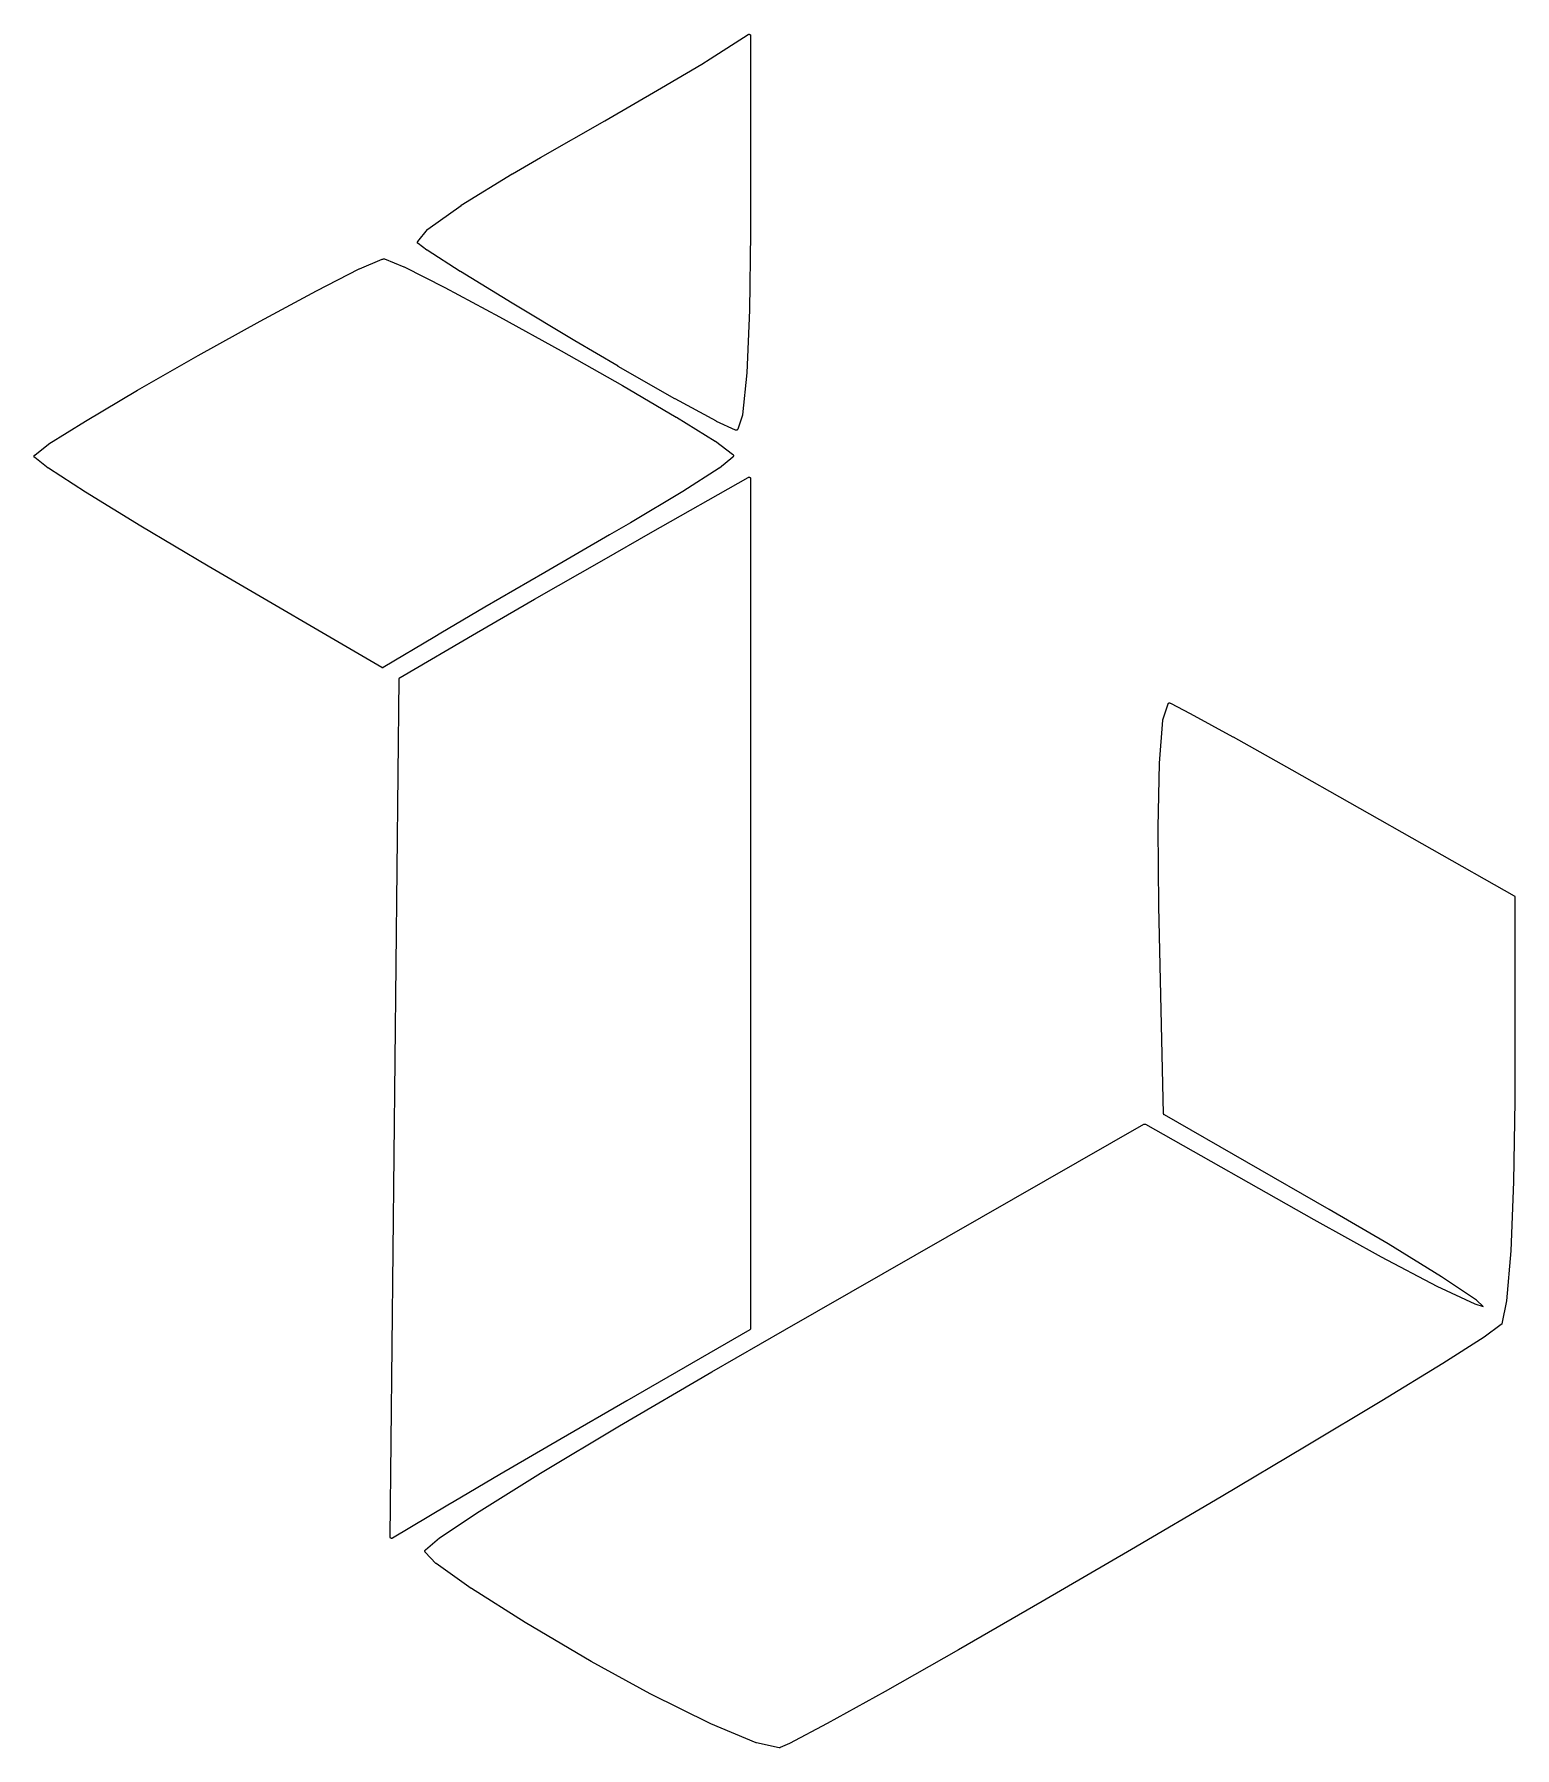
# Model space of a CAD drawing. Header units: inches. Extents: x 37 to 422, y 22 to 313.
# Drawn here: x 317.61 to 332.37, y 247.85 to 264.94 of the extents above; entities that cross this region are included whole.
import ezdxf

# ---------------------------------------------------------------- set-up
doc = ezdxf.new("R2010")
doc.units = ezdxf.units.IN
doc.header["$MEASUREMENT"] = 0
doc.layers.add('Etching', color=142, linetype='Continuous')

msp = doc.modelspace()

# ---------------------------------------------------------------- linework, layer by layer
at = {"layer": 'Etching', "linetype": 'Continuous'}
for p, q in [((324.343, 264.693), (324.724, 264.936)), ((324.724, 264.937), (324.727, 264.938)), ((324.724, 264.936), (324.724, 264.937)), ((324.724, 264.937), (324.724, 264.937)), ((324.727, 264.938), (324.727, 264.939)), ((324.727, 264.939), (324.727, 264.939)), ((324.727, 264.939), (324.73, 264.939)), ((324.73, 264.939), (324.73, 264.939)), ((324.73, 264.939), (324.733, 264.939)), ((324.733, 264.939), (324.733, 264.939)), ((324.733, 264.939), (324.736, 264.938)), ((324.733, 264.939), (324.733, 264.939)), ((324.736, 264.938), (324.739, 264.937)), ((324.739, 264.937), (324.739, 264.937)), ((324.739, 264.937), (324.739, 264.937)), ((324.739, 264.937), (324.742, 264.936)), ((324.742, 264.936), (324.742, 264.934)), ((324.742, 264.934), (324.742, 264.934)), ((324.742, 264.934), (324.742, 264.933)), ((324.742, 264.933), (324.745, 264.932)), ((324.745, 264.932), (324.745, 264.93)), ((324.745, 264.93), (324.745, 264.929)), ((324.745, 264.929), (324.745, 264.929)), ((324.745, 264.929), (324.745, 264.927)), ((324.745, 264.927), (324.745, 264.924)), ((324.745, 264.924), (324.745, 264.924)), ((324.745, 264.924), (324.745, 264.924)), ((324.745, 264.924), (324.745, 262.957)), ((323.86, 264.405), (324.262, 264.642)), ((324.262, 264.642), (324.343, 264.693)), ((323.293, 264.076), (323.86, 264.405)), ((322.654, 263.711), (323.293, 264.076)), ((322.372, 263.548), (322.654, 263.711)), ((322.654, 263.711), (322.654, 263.711)), ((322.654, 263.711), (322.654, 263.711)), ((321.862, 263.233), (322.369, 263.548)), ((322.369, 263.548), (322.372, 263.548)), ((322.372, 263.548), (322.372, 263.548)), ((321.529, 262.995), (321.862, 263.232)), ((321.862, 263.232), (321.862, 263.233)), ((321.862, 263.233), (321.862, 263.233)), ((321.43, 262.873), (321.526, 262.992)), ((321.526, 262.993), (321.529, 262.995)), ((321.526, 262.992), (321.526, 262.993)), ((321.427, 262.87), (321.43, 262.872)), ((321.427, 262.869), (321.427, 262.87)), ((321.427, 262.867), (321.427, 262.869)), ((321.427, 262.869), (321.427, 262.869)), ((321.427, 262.865), (321.427, 262.867)), ((321.427, 262.864), (321.427, 262.865)), ((321.427, 262.863), (321.427, 262.864)), ((321.427, 262.862), (321.427, 262.863)), ((321.427, 262.86), (321.427, 262.862)), ((321.427, 262.859), (321.427, 262.86)), ((321.427, 262.858), (321.427, 262.859)), ((321.427, 262.857), (321.427, 262.858)), ((321.43, 262.855), (321.427, 262.857)), ((321.43, 262.872), (321.43, 262.873)), ((321.43, 262.854), (321.43, 262.855)), ((321.43, 262.853), (321.43, 262.854)), ((321.43, 262.854), (321.43, 262.854)), ((321.433, 262.851), (321.43, 262.853)), ((321.52, 262.787), (321.433, 262.851)), ((324.745, 262.957), (324.736, 262.188)), ((324.745, 262.957), (324.745, 262.957)), ((324.745, 262.957), (324.745, 262.957)), ((320.848, 262.6), (321.073, 262.696)), ((321.073, 262.696), (321.076, 262.697)), ((321.076, 262.697), (321.079, 262.697)), ((321.079, 262.697), (321.088, 262.698)), ((321.088, 262.698), (321.091, 262.698)), ((321.091, 262.698), (321.091, 262.699)), ((321.091, 262.699), (321.091, 262.698)), ((321.091, 262.698), (321.094, 262.698)), ((321.094, 262.698), (321.094, 262.698)), ((321.094, 262.698), (321.097, 262.698)), ((321.097, 262.698), (321.289, 262.62)), ((321.523, 262.786), (321.52, 262.787)), ((321.52, 262.787), (321.52, 262.787)), ((321.853, 262.573), (321.523, 262.786)), ((320.419, 262.381), (320.845, 262.599)), ((320.845, 262.599), (320.848, 262.6)), ((320.848, 262.6), (320.848, 262.6)), ((321.289, 262.62), (321.292, 262.62)), ((321.292, 262.62), (321.292, 262.62)), ((321.292, 262.62), (321.697, 262.415)), ((321.856, 262.573), (321.853, 262.573)), ((322.369, 262.258), (321.856, 262.573)), ((321.856, 262.573), (321.856, 262.573)), ((319.858, 262.079), (320.419, 262.381)), ((320.419, 262.381), (320.419, 262.381)), ((320.419, 262.381), (320.419, 262.381)), ((321.697, 262.415), (321.697, 262.415)), ((321.697, 262.415), (321.697, 262.415)), ((321.697, 262.415), (322.243, 262.122)), ((322.369, 262.257), (322.369, 262.258)), ((322.996, 261.881), (322.369, 262.257)), ((322.369, 262.257), (322.369, 262.257)), ((324.736, 262.187), (324.709, 261.562)), ((324.736, 262.188), (324.736, 262.188)), ((324.736, 262.188), (324.736, 262.187)), ((319.24, 261.735), (319.858, 262.079)), ((319.858, 262.079), (319.858, 262.079)), ((319.858, 262.079), (319.858, 262.079)), ((322.243, 262.122), (322.243, 262.122)), ((322.243, 262.122), (322.243, 262.122)), ((322.243, 262.122), (322.858, 261.782)), ((322.996, 261.88), (322.996, 261.881)), ((322.996, 261.881), (322.996, 261.881)), ((323.428, 261.628), (322.996, 261.88)), ((318.634, 261.39), (319.24, 261.735)), ((319.24, 261.735), (319.24, 261.735)), ((319.24, 261.735), (319.24, 261.735)), ((322.858, 261.782), (322.858, 261.782)), ((322.858, 261.782), (322.858, 261.782)), ((322.858, 261.782), (323.47, 261.435)), ((323.428, 261.627), (323.428, 261.628)), ((323.992, 261.303), (323.428, 261.627)), ((323.428, 261.627), (323.428, 261.627)), ((324.709, 261.561), (324.667, 261.144)), ((324.709, 261.562), (324.709, 261.561)), ((324.709, 261.561), (324.709, 261.561)), ((318.115, 261.082), (318.634, 261.39)), ((318.634, 261.39), (318.634, 261.39)), ((318.634, 261.39), (318.634, 261.39)), ((323.47, 261.435), (323.47, 261.435)), ((323.47, 261.435), (323.47, 261.435)), ((323.47, 261.435), (324.004, 261.121)), ((323.995, 261.303), (323.992, 261.303)), ((324.406, 261.079), (323.995, 261.303)), ((323.995, 261.303), (323.995, 261.303)), ((324.004, 261.121), (324.004, 261.121)), ((324.004, 261.121), (324.007, 261.121)), ((324.007, 261.121), (324.394, 260.88)), ((324.667, 261.141), (324.619, 261)), ((324.667, 261.144), (324.667, 261.143)), ((324.667, 261.143), (324.667, 261.141)), ((317.749, 260.853), (318.115, 261.082)), ((318.115, 261.082), (318.115, 261.082)), ((318.115, 261.082), (318.115, 261.082)), ((324.406, 261.078), (324.406, 261.079)), ((324.598, 260.991), (324.406, 261.078)), ((324.406, 261.078), (324.406, 261.078)), ((324.601, 260.99), (324.598, 260.991)), ((324.604, 260.99), (324.601, 260.99)), ((324.601, 260.99), (324.601, 260.99)), ((324.607, 260.99), (324.604, 260.99)), ((324.604, 260.99), (324.604, 260.989)), ((324.604, 260.989), (324.604, 260.99)), ((324.61, 260.991), (324.607, 260.99)), ((324.607, 260.99), (324.607, 260.99)), ((324.607, 260.99), (324.607, 260.99)), ((324.613, 260.991), (324.61, 260.991)), ((324.616, 260.995), (324.613, 260.994)), ((324.613, 260.994), (324.613, 260.992)), ((324.613, 260.992), (324.613, 260.992)), ((324.613, 260.992), (324.613, 260.991)), ((324.619, 261), (324.616, 260.998)), ((324.616, 260.998), (324.616, 260.996)), ((324.616, 260.996), (324.616, 260.995)), ((324.616, 260.995), (324.616, 260.995)), ((317.611, 260.742), (317.746, 260.852)), ((317.746, 260.852), (317.749, 260.853)), ((317.749, 260.853), (317.749, 260.853)), ((324.394, 260.88), (324.397, 260.88)), ((324.397, 260.88), (324.397, 260.88)), ((324.397, 260.88), (324.568, 260.752)), ((317.605, 260.738), (317.608, 260.74)), ((317.605, 260.736), (317.605, 260.738)), ((317.605, 260.738), (317.605, 260.738)), ((317.605, 260.738), (317.605, 260.738)), ((317.605, 260.733), (317.605, 260.736)), ((317.605, 260.73), (317.605, 260.733)), ((317.605, 260.733), (317.605, 260.733)), ((317.605, 260.733), (317.605, 260.733)), ((317.605, 260.728), (317.605, 260.73)), ((317.605, 260.727), (317.605, 260.728)), ((317.605, 260.728), (317.605, 260.728)), ((317.605, 260.725), (317.605, 260.727)), ((317.605, 260.723), (317.605, 260.725)), ((317.608, 260.721), (317.605, 260.723)), ((317.605, 260.723), (317.605, 260.723)), ((317.605, 260.723), (317.605, 260.723)), ((317.608, 260.74), (317.608, 260.742)), ((317.608, 260.742), (317.611, 260.742)), ((317.608, 260.719), (317.608, 260.721)), ((317.611, 260.719), (317.608, 260.719)), ((317.611, 260.742), (317.611, 260.742)), ((317.743, 260.613), (317.611, 260.719)), ((317.611, 260.719), (317.611, 260.719)), ((317.746, 260.613), (317.743, 260.613)), ((317.746, 260.612), (317.746, 260.613)), ((318.115, 260.372), (317.746, 260.612)), ((324.433, 260.612), (324.07, 260.38)), ((324.436, 260.613), (324.433, 260.612)), ((324.571, 260.723), (324.436, 260.613)), ((324.436, 260.613), (324.436, 260.613)), ((324.568, 260.752), (324.568, 260.751)), ((324.568, 260.751), (324.571, 260.751)), ((324.571, 260.751), (324.571, 260.75)), ((324.571, 260.75), (324.571, 260.749)), ((324.571, 260.749), (324.571, 260.747)), ((324.571, 260.747), (324.574, 260.746)), ((324.574, 260.724), (324.571, 260.723)), ((324.574, 260.746), (324.577, 260.74)), ((324.577, 260.73), (324.574, 260.728)), ((324.574, 260.728), (324.574, 260.727)), ((324.574, 260.727), (324.574, 260.726)), ((324.574, 260.726), (324.574, 260.725)), ((324.574, 260.725), (324.574, 260.724)), ((324.577, 260.74), (324.577, 260.738)), ((324.577, 260.738), (324.577, 260.736)), ((324.577, 260.736), (324.577, 260.736)), ((324.577, 260.736), (324.577, 260.735)), ((324.577, 260.735), (324.577, 260.733)), ((324.577, 260.733), (324.577, 260.731)), ((324.577, 260.731), (324.577, 260.73)), ((324.577, 260.73), (324.577, 260.73)), ((323.749, 259.967), (324.724, 260.52)), ((324.724, 260.52), (324.727, 260.521)), ((324.727, 260.521), (324.73, 260.522)), ((324.73, 260.522), (324.73, 260.522)), ((324.73, 260.522), (324.73, 260.522)), ((324.73, 260.522), (324.73, 260.522)), ((324.73, 260.522), (324.733, 260.522)), ((324.733, 260.522), (324.733, 260.522)), ((324.733, 260.522), (324.733, 260.522)), ((324.733, 260.522), (324.736, 260.521)), ((324.736, 260.521), (324.739, 260.52)), ((324.739, 260.52), (324.739, 260.52)), ((324.739, 260.52), (324.739, 260.52)), ((324.739, 260.52), (324.742, 260.519)), ((324.742, 260.519), (324.742, 260.517)), ((324.742, 260.517), (324.742, 260.517)), ((324.742, 260.517), (324.742, 260.517)), ((324.742, 260.517), (324.745, 260.515)), ((324.745, 260.515), (324.745, 260.512)), ((324.745, 260.512), (324.745, 260.512)), ((324.745, 260.512), (324.745, 260.512)), ((324.745, 260.512), (324.745, 260.51)), ((324.745, 260.51), (324.745, 260.507)), ((324.745, 260.507), (324.745, 252.03)), ((318.667, 260.034), (318.115, 260.372)), ((318.115, 260.372), (318.115, 260.372)), ((318.115, 260.372), (318.115, 260.372)), ((324.07, 260.38), (323.551, 260.067)), ((324.07, 260.38), (324.07, 260.38)), ((324.07, 260.38), (324.07, 260.38)), ((319.339, 259.635), (318.667, 260.034)), ((318.667, 260.034), (318.667, 260.034)), ((318.667, 260.034), (318.667, 260.034)), ((323.341, 259.946), (322.696, 259.572)), ((323.287, 259.702), (323.749, 259.967)), ((323.551, 260.067), (323.341, 259.946)), ((323.341, 259.946), (323.341, 259.946)), ((323.341, 259.946), (323.341, 259.946)), ((323.551, 260.067), (323.551, 260.067)), ((323.551, 260.067), (323.551, 260.067)), ((323.749, 259.967), (323.749, 259.967)), ((323.749, 259.967), (323.749, 259.967)), ((321.07, 258.623), (319.339, 259.635)), ((319.339, 259.635), (319.339, 259.635)), ((319.339, 259.635), (319.339, 259.635)), ((322.696, 259.572), (322.096, 259.224)), ((322.594, 259.305), (323.287, 259.702)), ((322.696, 259.572), (322.696, 259.572)), ((323.287, 259.702), (323.287, 259.702)), ((323.287, 259.702), (323.287, 259.702)), ((322.015, 258.969), (322.594, 259.305)), ((322.594, 259.305), (322.594, 259.305)), ((322.594, 259.305), (322.594, 259.305)), ((322.096, 259.224), (321.658, 258.966)), ((321.598, 258.931), (321.085, 258.623)), ((321.253, 258.525), (322.015, 258.969)), ((321.658, 258.966), (321.598, 258.931)), ((322.015, 258.969), (322.015, 258.969)), ((322.015, 258.969), (322.015, 258.969)), ((321.073, 258.622), (321.07, 258.623)), ((321.07, 258.623), (321.07, 258.623)), ((321.07, 258.623), (321.07, 258.623)), ((321.073, 258.621), (321.073, 258.622)), ((321.076, 258.621), (321.073, 258.621)), ((321.073, 258.621), (321.073, 258.621)), ((321.073, 258.621), (321.073, 258.621)), ((321.079, 258.621), (321.076, 258.621)), ((321.082, 258.622), (321.079, 258.621)), ((321.079, 258.621), (321.079, 258.621)), ((321.079, 258.621), (321.079, 258.621)), ((321.085, 258.623), (321.082, 258.622)), ((321.085, 258.623), (321.085, 258.623)), ((321.085, 258.623), (321.085, 258.623)), ((321.154, 249.953), (321.244, 258.512)), ((321.244, 258.514), (321.247, 258.516)), ((321.244, 258.512), (321.244, 258.514)), ((321.247, 258.519), (321.247, 258.521)), ((321.247, 258.521), (321.247, 258.521)), ((321.247, 258.521), (321.25, 258.521)), ((321.247, 258.517), (321.247, 258.519)), ((321.247, 258.516), (321.247, 258.517)), ((321.247, 258.517), (321.247, 258.517)), ((321.25, 258.523), (321.253, 258.525)), ((321.25, 258.521), (321.25, 258.523)), ((328.858, 258.102), (328.909, 258.26)), ((328.909, 258.264), (328.909, 258.265)), ((328.909, 258.265), (328.912, 258.265)), ((328.909, 258.263), (328.909, 258.264)), ((328.909, 258.261), (328.909, 258.263)), ((328.909, 258.26), (328.909, 258.261)), ((328.909, 258.26), (328.909, 258.26)), ((328.912, 258.267), (328.915, 258.268)), ((328.912, 258.265), (328.912, 258.267)), ((328.915, 258.268), (328.918, 258.269)), ((328.915, 258.268), (328.915, 258.268)), ((328.915, 258.268), (328.915, 258.268)), ((328.918, 258.269), (328.918, 258.27)), ((328.918, 258.27), (328.918, 258.27)), ((328.918, 258.27), (328.918, 258.27)), ((328.918, 258.27), (328.921, 258.27)), ((328.921, 258.27), (328.924, 258.27)), ((328.924, 258.27), (328.924, 258.27)), ((328.924, 258.27), (328.93, 258.269)), ((328.924, 258.27), (328.924, 258.27)), ((328.93, 258.269), (328.93, 258.268)), ((328.93, 258.268), (328.933, 258.268)), ((328.933, 258.268), (329.131, 258.165)), ((328.825, 257.668), (328.858, 258.098)), ((328.858, 258.1), (328.858, 258.102)), ((328.858, 258.098), (328.858, 258.1)), ((329.131, 258.165), (329.131, 258.165)), ((329.131, 258.165), (329.131, 258.165)), ((329.131, 258.165), (329.554, 257.931)), ((329.554, 257.931), (329.557, 257.931)), ((329.557, 257.931), (329.557, 257.931)), ((329.557, 257.931), (330.142, 257.602)), ((328.81, 257.029), (328.825, 257.668)), ((328.825, 257.668), (328.825, 257.668)), ((328.825, 257.668), (328.825, 257.668)), ((330.142, 257.602), (330.142, 257.602)), ((330.142, 257.602), (330.142, 257.602)), ((330.142, 257.602), (330.718, 257.278)), ((330.718, 257.278), (330.718, 257.278)), ((330.718, 257.278), (330.718, 257.278)), ((330.718, 257.278), (332.359, 256.347)), ((328.81, 257.028), (328.81, 257.029)), ((328.81, 257.029), (328.81, 257.029)), ((328.816, 256.243), (328.81, 257.028)), ((332.359, 256.347), (332.359, 256.347)), ((332.359, 256.347), (332.359, 256.347)), ((332.359, 256.347), (332.362, 256.345)), ((332.362, 256.345), (332.362, 256.343)), ((332.362, 256.343), (332.362, 256.343)), ((332.362, 256.343), (332.362, 256.343)), ((332.362, 256.343), (332.365, 256.341)), ((332.365, 256.341), (332.365, 256.339)), ((332.365, 256.339), (332.365, 256.339)), ((332.365, 256.339), (332.365, 256.339)), ((332.365, 256.339), (332.365, 256.336)), ((332.365, 256.336), (332.365, 256.334)), ((332.365, 256.334), (332.365, 256.334)), ((332.365, 256.334), (332.365, 256.334)), ((332.365, 256.334), (332.365, 254.302)), ((328.864, 254.174), (328.816, 256.243)), ((328.816, 256.243), (328.816, 256.243)), ((328.816, 256.243), (328.816, 256.243)), ((332.365, 254.301), (332.353, 253.494)), ((332.365, 254.302), (332.365, 254.301)), ((332.365, 254.301), (332.365, 254.301)), ((328.864, 254.171), (328.864, 254.174)), ((328.867, 254.169), (328.864, 254.171)), ((328.867, 254.167), (328.867, 254.169)), ((328.867, 254.169), (328.867, 254.169)), ((328.867, 254.169), (328.867, 254.169)), ((328.867, 254.164), (328.867, 254.167)), ((328.87, 254.164), (328.867, 254.164)), ((328.87, 254.163), (328.87, 254.164)), ((328.87, 254.164), (328.87, 254.164)), ((328.873, 254.161), (328.87, 254.163)), ((330.517, 253.218), (328.873, 254.161)), ((325.087, 252.019), (328.669, 254.068)), ((328.669, 254.068), (328.672, 254.069)), ((328.672, 254.069), (328.675, 254.07)), ((328.675, 254.07), (328.675, 254.07)), ((328.675, 254.07), (328.675, 254.07)), ((328.675, 254.07), (328.675, 254.07)), ((328.675, 254.07), (328.678, 254.07)), ((328.678, 254.07), (328.678, 254.07)), ((328.678, 254.07), (328.678, 254.07)), ((328.678, 254.07), (328.681, 254.069)), ((328.681, 254.069), (328.684, 254.068)), ((328.684, 254.068), (330.364, 253.117)), ((332.353, 253.494), (332.326, 252.806)), ((332.353, 253.494), (332.353, 253.494)), ((332.353, 253.494), (332.353, 253.494)), ((330.364, 253.117), (331.033, 252.746)), ((331.105, 252.875), (330.517, 253.218)), ((331.033, 252.746), (331.588, 252.455)), ((331.636, 252.547), (331.105, 252.875)), ((332.326, 252.805), (332.284, 252.309)), ((332.326, 252.806), (332.326, 252.806)), ((332.326, 252.806), (332.326, 252.805)), ((331.588, 252.455), (331.969, 252.276)), ((331.984, 252.314), (331.636, 252.547)), ((331.969, 252.276), (332.05, 252.252)), ((332.05, 252.252), (331.984, 252.314)), ((332.284, 252.308), (332.236, 252.079)), ((332.284, 252.309), (332.284, 252.309)), ((332.284, 252.309), (332.284, 252.308)), ((332.23, 252.07), (332.062, 251.946)), ((332.233, 252.072), (332.23, 252.07)), ((332.23, 252.07), (332.23, 252.07)), ((332.23, 252.07), (332.23, 252.07)), ((332.236, 252.076), (332.233, 252.074)), ((332.233, 252.074), (332.233, 252.074)), ((332.233, 252.074), (332.233, 252.074)), ((332.233, 252.074), (332.233, 252.072)), ((332.236, 252.079), (332.236, 252.079)), ((332.236, 252.079), (332.236, 252.078)), ((332.236, 252.078), (332.236, 252.076)), ((324.739, 252.018), (323.512, 251.31)), ((324.361, 251.6), (325.087, 252.019)), ((324.742, 252.02), (324.739, 252.018)), ((324.739, 252.018), (324.739, 252.018)), ((324.745, 252.024), (324.742, 252.021)), ((324.742, 252.021), (324.742, 252.021)), ((324.742, 252.021), (324.742, 252.02)), ((324.745, 252.03), (324.745, 252.028)), ((324.745, 252.028), (324.745, 252.025)), ((324.745, 252.025), (324.745, 252.025)), ((324.745, 252.025), (324.745, 252.025)), ((324.745, 252.025), (324.745, 252.024)), ((325.087, 252.019), (325.087, 252.019)), ((325.087, 252.019), (325.087, 252.019)), ((332.062, 251.945), (331.648, 251.682)), ((332.062, 251.946), (332.062, 251.946)), ((332.062, 251.946), (332.062, 251.945)), ((323.44, 251.06), (324.361, 251.6)), ((324.361, 251.6), (324.361, 251.6)), ((324.361, 251.6), (324.361, 251.6)), ((331.648, 251.682), (331.039, 251.31)), ((331.648, 251.682), (331.648, 251.682)), ((331.648, 251.682), (331.648, 251.682)), ((323.512, 251.31), (322.858, 250.932)), ((323.512, 251.31), (323.512, 251.31)), ((331.039, 251.31), (330.286, 250.857)), ((331.039, 251.31), (331.039, 251.31)), ((331.039, 251.31), (331.039, 251.31)), ((322.654, 250.588), (323.44, 251.06)), ((323.44, 251.06), (323.44, 251.06)), ((323.44, 251.06), (323.44, 251.06)), ((322.858, 250.932), (322.246, 250.575)), ((330.286, 250.857), (329.437, 250.353)), ((330.286, 250.857), (330.286, 250.857)), ((330.286, 250.857), (330.286, 250.857)), ((322.246, 250.575), (321.79, 250.306)), ((322.042, 250.208), (322.654, 250.588)), ((322.246, 250.575), (322.246, 250.575)), ((322.654, 250.588), (322.654, 250.588)), ((322.654, 250.588), (322.654, 250.588)), ((329.437, 250.353), (328.546, 249.828)), ((329.437, 250.353), (329.437, 250.353)), ((329.437, 250.353), (329.437, 250.353)), ((321.73, 250.271), (321.178, 249.939)), ((321.646, 249.945), (322.042, 250.208)), ((321.79, 250.306), (321.73, 250.271)), ((321.73, 250.271), (321.73, 250.271)), ((321.79, 250.306), (321.79, 250.306)), ((322.042, 250.208), (322.042, 250.208)), ((322.042, 250.208), (322.042, 250.208)), ((321.154, 249.952), (321.154, 249.953)), ((321.154, 249.95), (321.154, 249.952)), ((321.154, 249.952), (321.154, 249.952)), ((321.154, 249.948), (321.154, 249.95)), ((321.154, 249.947), (321.154, 249.948)), ((321.157, 249.945), (321.154, 249.947)), ((321.154, 249.947), (321.154, 249.947)), ((321.157, 249.943), (321.157, 249.945)), ((321.157, 249.942), (321.157, 249.943)), ((321.157, 249.943), (321.157, 249.943)), ((321.16, 249.941), (321.157, 249.942)), ((321.163, 249.939), (321.16, 249.941)), ((321.166, 249.938), (321.163, 249.939)), ((321.163, 249.939), (321.163, 249.939)), ((321.163, 249.939), (321.163, 249.939)), ((321.163, 249.939), (321.163, 249.939)), ((321.169, 249.938), (321.166, 249.938)), ((321.166, 249.938), (321.166, 249.938)), ((321.166, 249.938), (321.166, 249.938)), ((321.172, 249.938), (321.169, 249.938)), ((321.175, 249.939), (321.172, 249.938)), ((321.172, 249.938), (321.172, 249.938)), ((321.172, 249.938), (321.172, 249.938)), ((321.178, 249.939), (321.175, 249.939)), ((321.178, 249.939), (321.178, 249.939)), ((321.178, 249.939), (321.178, 249.939)), ((321.505, 249.823), (321.646, 249.944)), ((321.646, 249.944), (321.646, 249.945)), ((321.646, 249.945), (321.646, 249.945)), ((321.499, 249.818), (321.502, 249.819)), ((321.499, 249.816), (321.499, 249.818)), ((321.499, 249.815), (321.499, 249.816)), ((321.499, 249.814), (321.499, 249.815)), ((321.499, 249.813), (321.499, 249.814)), ((321.499, 249.811), (321.499, 249.813)), ((321.499, 249.81), (321.499, 249.811)), ((321.499, 249.809), (321.499, 249.81)), ((321.499, 249.808), (321.499, 249.809)), ((321.499, 249.806), (321.499, 249.808)), ((321.502, 249.805), (321.499, 249.806)), ((321.502, 249.822), (321.505, 249.823)), ((321.502, 249.821), (321.502, 249.822)), ((321.502, 249.82), (321.502, 249.821)), ((321.502, 249.819), (321.502, 249.82)), ((321.502, 249.804), (321.502, 249.805)), ((321.502, 249.803), (321.502, 249.804)), ((321.502, 249.802), (321.502, 249.803)), ((321.61, 249.689), (321.502, 249.802)), ((321.61, 249.688), (321.61, 249.689)), ((321.613, 249.687), (321.61, 249.688)), ((321.961, 249.439), (321.613, 249.687)), ((328.546, 249.828), (327.655, 249.31)), ((328.546, 249.828), (328.546, 249.828)), ((328.546, 249.828), (328.546, 249.828)), ((321.964, 249.439), (321.961, 249.439)), ((321.961, 249.439), (321.961, 249.439)), ((322.498, 249.101), (321.964, 249.439)), ((327.655, 249.31), (326.821, 248.828)), ((327.655, 249.31), (327.655, 249.31)), ((327.655, 249.31), (327.655, 249.31)), ((323.158, 248.712), (322.498, 249.101)), ((322.498, 249.101), (322.498, 249.101)), ((322.498, 249.101), (322.498, 249.101)), ((326.821, 248.828), (326.089, 248.412)), ((326.821, 248.828), (326.821, 248.828)), ((326.821, 248.828), (326.821, 248.828)), ((323.746, 248.389), (323.158, 248.712)), ((323.158, 248.712), (323.158, 248.712)), ((323.158, 248.712), (323.158, 248.712)), ((324.352, 248.088), (323.746, 248.389)), ((323.746, 248.389), (323.746, 248.389)), ((323.746, 248.389), (323.746, 248.389)), ((326.089, 248.412), (325.51, 248.091)), ((326.089, 248.412), (326.089, 248.412)), ((326.089, 248.412), (326.089, 248.412)), ((324.802, 247.899), (324.352, 248.088)), ((324.352, 248.088), (324.352, 248.088)), ((324.352, 248.088), (324.352, 248.088)), ((325.51, 248.091), (325.135, 247.894)), ((325.51, 248.091), (325.51, 248.091)), ((325.51, 248.091), (325.51, 248.091)), ((324.802, 247.898), (324.802, 247.899)), ((324.805, 247.898), (324.802, 247.898)), ((325.033, 247.851), (324.805, 247.898)), ((325.036, 247.851), (325.033, 247.851)), ((325.033, 247.851), (325.033, 247.851)), ((325.039, 247.851), (325.036, 247.851)), ((325.036, 247.851), (325.036, 247.851)), ((325.042, 247.852), (325.039, 247.851)), ((325.039, 247.851), (325.039, 247.851)), ((325.135, 247.894), (325.042, 247.852)), ((325.135, 247.894), (325.135, 247.894)), ((325.135, 247.894), (325.135, 247.894))]:
    msp.add_line(p, q, dxfattribs=at)

doc.saveas('drawing.dxf')
